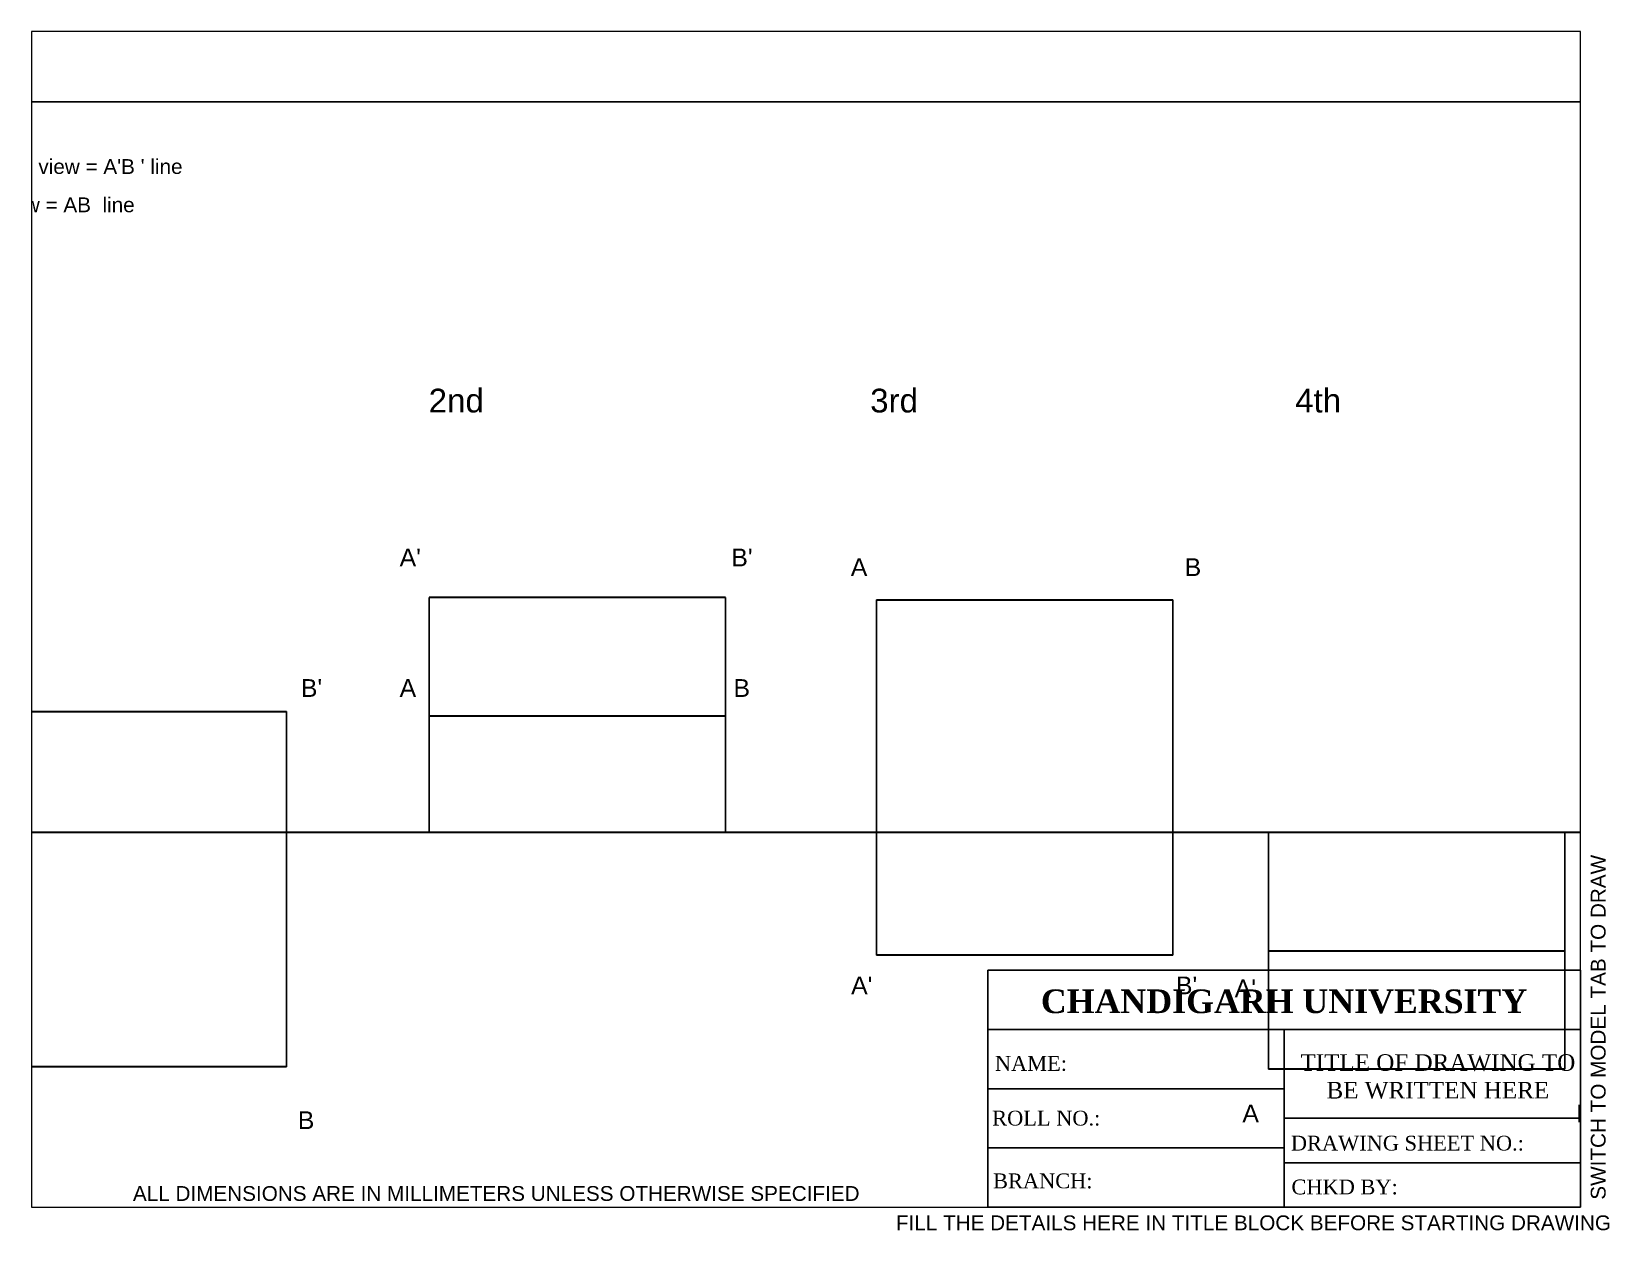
# Paper-space layout 'Layout1' of a CAD drawing. Header units: millimetres. Extents: x 0 to 266, y -4 to 198.
# The model-space entities are those that its viewports show. They can reach past a viewport. Long polylines and large blocks are cut down to what shows.
import ezdxf

# ---------------------------------------------------------------- set-up
doc = ezdxf.new("R2010")
doc.units = ezdxf.units.MM
doc.linetypes.add('ACAD_ISO08W100', pattern=[36, 24, -3, 6, -3])
doc.layers.add('Comments', color=10, linetype='Continuous', lineweight=13, plot=False)
doc.layers.add('thick continuous', color=7, linetype='Continuous', lineweight=30)
doc.styles.get("Standard").update_dxf_attribs({"font": 'arial.ttf'})

msp = doc.modelspace()

# ---------------------------------------------------------------- linework, layer by layer
msp.add_lwpolyline([(0, 0), (297, 0), (297, 210), (0, 210)], close=True)
at = {"layer": 'thick continuous'}
for p, q in [((138.12, 126.37), (88.12, 126.37)), ((163.6, 125.99), (213.6, 125.99)), ((14.01, 107.13), (64.01, 107.13)), ((88.12, 106.37), (138.12, 106.37)), ((98.57, 86.75), (148.57, 86.75)), ((229.78, 66.75), (279.78, 66.75)), ((213.6, 65.99), (163.6, 65.99)), ((64.01, 47.13), (14.01, 47.13)), ((279.78, 46.75), (229.78, 46.75))]:
    msp.add_line(p, q, dxfattribs=at)
at = {"layer": 'thick continuous', "lineweight": 25}
for p, q in [((88.12, 126.37), (88.12, 86.75)), ((138.12, 106.37), (138.12, 126.37)), ((163.6, 85.99), (163.6, 125.99)), ((213.6, 125.99), (213.6, 65.99)), ((64.01, 107.13), (64.01, 87.13)), ((138.12, 86.75), (138.12, 106.37)), ((64.01, 87.13), (64.01, 47.13)), ((163.6, 65.99), (163.6, 85.99)), ((229.78, 86.75), (229.78, 66.75)), ((279.78, 66.75), (279.78, 86.75)), ((229.78, 46.75), (229.78, 66.75)), ((279.78, 66.75), (279.78, 46.75))]:
    msp.add_line(p, q, dxfattribs=at)
at = {"layer": 'thick continuous', "lineweight": 30}
msp.add_xline((134.52, 86.75), (1, 0), dxfattribs=at)

# ---------------------------------------------------------------- texts
at = {"layer": 'thick continuous', "attachment_point": 1}
for s, width, insert, char_height in [("Frount view = A'B ' line", 126.7467, (11.09, 200.34), 2.5), ('Top view = AB  line', 51.3005, (8.42, 193.88), 2.5), ('1st                                             2nd                                          3rd                                         4th', 278.4096, (10.71, 161.59), 4), ("      A'                                             B'", 74.8858, (76.13, 134.61), 3), ('      A                                              B', 74.8858, (152.28, 132.98), 3), ("      A '                                            B'", 74.8858, (3.48, 112.58), 3), ('      A                                              B', 74.8858, (76.13, 112.58), 3), ("A'                                            B'", 68.3669, (159.32, 62.39), 3), ("A'                                               B'", 68.3669, (224.06, 61.89), 3), ('      A                                              B', 74.8858, (218.37, 40.78), 3), ('A                                               B', 65.8269, (8.42, 39.64), 3)]:
    msp.add_mtext_dynamic_manual_height_columns(s, width=width, gutter_width=12.5, heights=[0], dxfattribs=dict(at, insert=insert, char_height=char_height))

psp = doc.layouts.get("Layout1")

# ---------------------------------------------------------------- linework, layer by layer
for p, q in [((161.41, 40), (261.41, 40)), ((161.41, 40), (161.41, 0)), ((261.41, 40), (261.41, 0)), ((161.41, 30), (261.41, 30)), ((161.41, 30), (194.27, 30)), ((211.41, 30), (211.41, 0)), ((161.41, 20), (211.41, 20)), ((211.41, 15), (261.41, 15)), ((161.41, 10), (211.41, 10)), ((211.41, 7.5), (261.41, 7.5)), ((161.41, 0), (261.41, 0))]:
    psp.add_line(p, q)

# ---------------------------------------------------------------- texts
at = {"attachment_point": 1}
for s, width, insert, char_height in [('\\pxqc;{\\fTimes New Roman|b1|i0|c0|p18;CHANDIGARH UNIVERSITY}', 80.8177, (170.98, 36.75), 4), ('\\pxqc;{\\fTimes New Roman|b0|i0|c0|p18;TITLE OF DRAWING TO BE WRITTEN HERE}', 46.4985, (214.1, 25.81), 2.8)]:
    psp.add_mtext_dynamic_manual_height_columns(s, width=width, gutter_width=40, heights=[0], dxfattribs=dict(at, insert=insert, char_height=char_height))
at = {"linetype": 'ACAD_ISO08W100', "lineweight": 100, "char_height": 2.5, "attachment_point": 1}
for s, width, insert in [('{\\fTimes New Roman|b0|i0|c0|p18;NAME:}', 45.3199, (162.59, 25.51)), ('{\\fTimes New Roman|b0|i0|c0|p18;ROLL NO.:}', 45.3199, (162.13, 16.28)), ('{\\fTimes New Roman|b0|i0|c0|p18;DRAWING SHEET NO.:}', 45.3199, (212.54, 12.06)), ('{\\fTimes New Roman|b0|i0|c0|p18;BRANCH:}', 45.3199, (162.28, 5.69)), ('{\\fTimes New Roman|b0|i0|c0|p18;CHKD BY: }', 47.9779, (212.64, 4.66))]:
    psp.add_mtext_dynamic_manual_height_columns(s, width=width, gutter_width=25, heights=[0], dxfattribs=dict(at, insert=insert))
at = {"layer": 'Comments'}
psp.add_text('SWITCH TO MODEL TAB TO DRAW', height=2.5, rotation=90, dxfattribs=at).set_placement((265.66, 1.26))
psp.add_text('FILL THE DETAILS HERE IN TITLE BLOCK BEFORE STARTING DRAWING', height=2.5, dxfattribs=at).set_placement((145.88, -3.89))
at = {"layer": 'thick continuous'}
psp.add_text('ALL DIMENSIONS ARE IN MILLIMETERS UNLESS OTHERWISE SPECIFIED', height=2.5, dxfattribs=at).set_placement((17.11, 1.06))

# ---------------------------------------------------------------- viewports
psp.add_viewport(center=(130.71, 99.21), size=(261.41, 198.4125), view_center_point=(151.71, 122.67), view_height=198.4125, dxfattribs=at)

doc.saveas('drawing.dxf')
